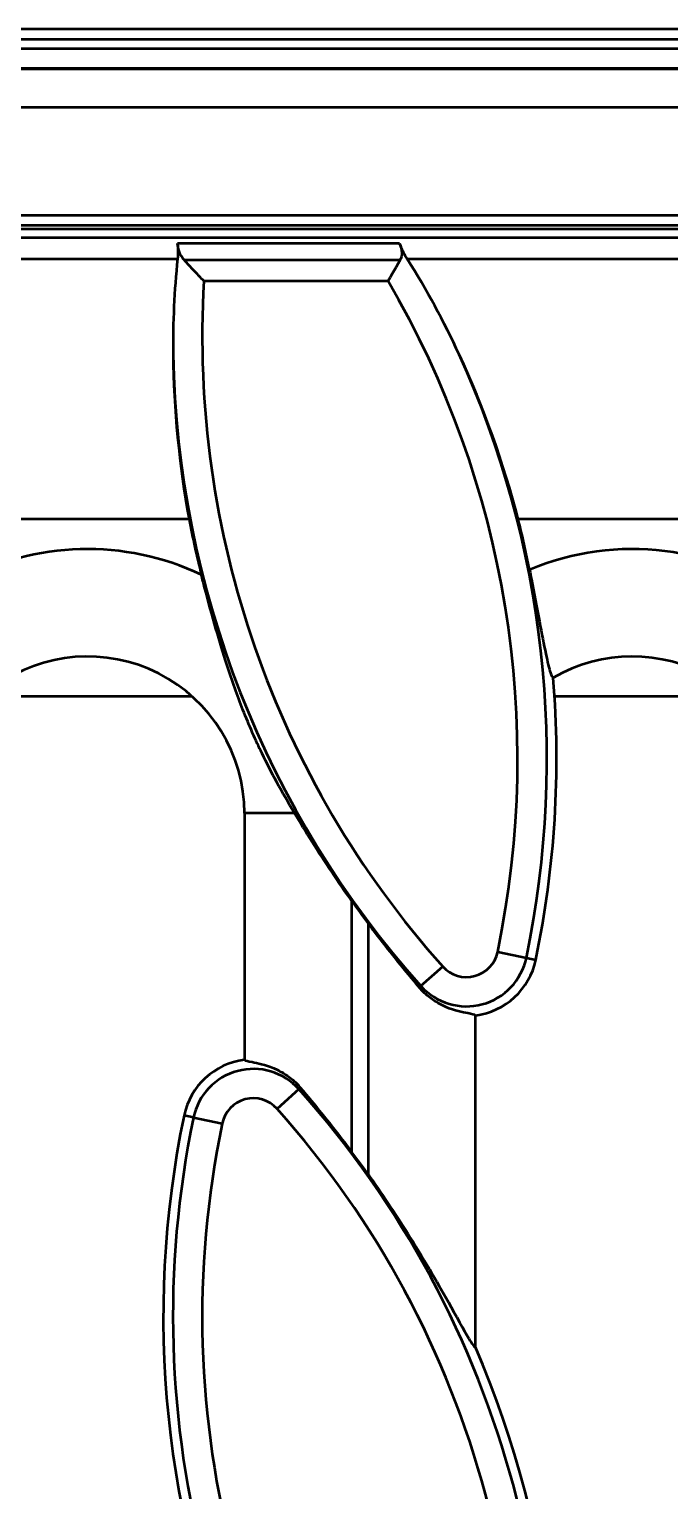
# Model space of a CAD drawing. Header units: millimetres. Extents: x 0 to 2219, y -32 to 1188.
# Drawn here: x 1230 to 1262.7, y 523.9 to 598.5 of the extents above; entities that cross this region are included whole.
import ezdxf

# ---------------------------------------------------------------- set-up
doc = ezdxf.new("R2010")
doc.units = ezdxf.units.MM
doc.header["$LTSCALE"] = 2
doc.layers.add('Sichtbar (ISO)', color=7, linetype='Continuous', lineweight=50)
doc.layers.add('Sichtbar schmal (ISO)', color=7, linetype='Continuous', lineweight=50)

msp = doc.modelspace()

# ---------------------------------------------------------------- linework, layer by layer
at = {"layer": 'Sichtbar (ISO)'}
for p, q in [((1597.6788, 598.4711), (1097.6788, 598.4711)), ((1597.6788, 596.4711), (1097.6788, 596.4711)), ((1597.6788, 594.4711), (1097.6788, 594.4711)), ((1205.5288, 588.4711), (1330.4158, 588.4711)), ((1324.2076, 588.2711), (1205.7534, 588.2711)), ((1238.1381, 573.4711), (1225.3856, 573.4711)), ((1267.3107, 573.4711), (1254.9211, 573.4711)), ((1240.9609, 558.4711), (1240.9609, 545.8949)), ((1252.7387, 531.2276), (1252.7387, 548.1584))]:
    msp.add_line(p, q, dxfattribs=at)
for centre, radius, start, end in [((1287.0323, 582.7935), 49.775, 190.794759, 194.139473), ((1206.6673, 561.2598), 49.775, 11.154837, 14.201362), ((1232.9609, 558.4711), 8, 0, 126.109162), ((1260.7387, 558.4711), 8, 0, 120.236291), ((1206.6673, 561.2598), 50.2124, 348.215004, 4.709885), ((1287.0323, 582.7935), 49.775, 215.357831, 216.964052), ((1252.285, 551.7422), 3.6124, 277.214909, 348.215004), ((1241.4146, 542.3111), 3.6124, 97.214909, 168.215004), ((1287.0323, 532.7935), 50.2124, 168.215004, 203.432382), ((1206.6673, 511.2598), 49.775, 35.357831, 36.964052), ((1206.6673, 511.2598), 50.2124, 348.215004, 23.432382)]:
    msp.add_arc(centre, radius, start, end, dxfattribs=at)
for centre, major_axis, ratio, start_param, end_param in [((1262.3619, 581.4884), (-1.7008, 32.327), 0.7729134, 1.366646, 1.518259), ((1222.0576, 569.464), (-19.5177, 31.9264), 0.8613635, 4.5787865, 4.7274567), ((1287.0323, 582.467), (0, -49.7159), 0.9999784, 4.7243321, 4.8943377), ((1206.6673, 560.9323), (0, 49.8573), 0.9999784, 4.9666113, 5.145853)]:
    msp.add_ellipse(centre, major_axis=major_axis, ratio=ratio, start_param=start_param, end_param=end_param, dxfattribs=at)
for points, knots in [([(1237.548, 587.5369), (1237.5487, 587.5203), (1237.5496, 587.5031), (1237.5548, 587.4105), (1237.5606, 587.3265), (1237.5682, 587.1275), (1237.5686, 587.0117), (1237.5607, 586.8809), (1237.5599, 586.8686), (1237.5586, 586.8509), (1237.5582, 586.8456), (1237.5575, 586.8362), (1237.5572, 586.8323), (1237.5566, 586.8247), (1237.5563, 586.8211), (1237.5555, 586.8125), (1237.5551, 586.8076), (1237.5535, 586.7906), (1237.5524, 586.7785), (1237.5507, 586.7627), (1237.5503, 586.7588), (1237.5499, 586.755)], [-0.460787722, -0.460787722, -0.460787722, -0.460787722, -0.453613238, -0.453613238, -0.423505911, -0.423505911, -0.387472572, -0.387472572, -0.383741174, -0.383741174, -0.382107423, -0.382107423, -0.380906612, -0.380906612, -0.379799553, -0.379799553, -0.378300933, -0.378300933, -0.37463402, -0.37463402, -0.373457297, -0.373457297, -0.373457297, -0.373457297]), ([(1237.8999, 586.6834), (1237.7864, 586.809), (1237.6935, 586.9618), (1237.5877, 587.2324), (1237.5574, 587.3875), (1237.548, 587.5369)], [0.93695004, 0.93695004, 0.93695004, 0.93695004, 0.9973934, 0.9973934, 1.05608608, 1.05608608, 1.05608608, 1.05608608]), ([(1249.2607, 586.755), (1249.2523, 586.7682), (1249.244, 586.7816), (1249.2316, 586.8018), (1249.2274, 586.8086), (1249.2204, 586.8202), (1249.2176, 586.8249), (1249.212, 586.8342), (1249.2092, 586.8388), (1249.2032, 586.849), (1249.1999, 586.8545), (1249.1886, 586.8737), (1249.1806, 586.8875), (1249.1097, 587.011), (1249.0536, 587.1214), (1248.9702, 587.3005), (1248.94, 587.3696), (1248.8957, 587.4703), (1248.8805, 587.5047), (1248.8657, 587.5369)], [-0.369997275, -0.369997275, -0.369997275, -0.369997275, -0.36525296, -0.36525296, -0.362832211, -0.362832211, -0.361171136, -0.361171136, -0.359550138, -0.359550138, -0.35760587, -0.35760587, -0.352805524, -0.352805524, -0.314503403, -0.314503403, -0.288599258, -0.288599258, -0.27396063, -0.27396063, -0.27396063, -0.27396063]), ([(1248.8657, 587.5369), (1248.9312, 587.3876), (1248.977, 587.2277), (1248.9866, 586.9552), (1248.9575, 586.8068), (1248.8901, 586.6834)], [0.02997029, 0.02997029, 0.02997029, 0.02997029, 0.0913638, 0.0913638, 0.14559588, 0.14559588, 0.14559588, 0.14559588]), ([(1238.8899, 585.6227), (1238.8882, 585.6245), (1238.8864, 585.6264), (1238.7418, 585.7798), (1238.5986, 585.9324), (1238.3279, 586.222), (1238.1987, 586.3608), (1238.0165, 586.5573), (1237.9564, 586.6223), (1237.8999, 586.6834)], [-0.00075249, -0.00075249, -0.00075249, -0.00075249, 0, 0, 0.06249259, 0.06249259, 0.1222276, 0.1222276, 0.15329503, 0.15329503, 0.15329503, 0.15329503]), ([(1248.8901, 586.6834), (1248.8316, 586.5799), (1248.7657, 586.4634), (1248.6326, 586.2291), (1248.5668, 586.1134), (1248.4305, 585.8745), (1248.3601, 585.7513), (1248.2884, 585.6264), (1248.2874, 585.6245), (1248.2864, 585.6227)], [0.37614005, 0.37614005, 0.37614005, 0.37614005, 0.42365803, 0.42365803, 0.46560045, 0.46560045, 0.50818732, 0.50818732, 0.50881868, 0.50881868, 0.50881868, 0.50881868]), ([(1243.5206, 558.4711), (1243.1958, 559.0153), (1242.8946, 559.5416), (1242.3435, 560.5518), (1242.0948, 561.0318), (1241.6905, 561.8655), (1241.5331, 562.2055), (1241.2028, 562.9588), (1241.041, 563.3513), (1240.602, 564.4766), (1240.3345, 565.2342), (1239.7064, 567.1712), (1239.3138, 568.5125), (1238.871, 570.2178), (1238.8166, 570.4306), (1238.7653, 570.6343)], [-8.1998669, -8.1998669, -8.1998669, -8.1998669, -7.9859112, -7.9859112, -7.7762905, -7.7762905, -7.6320169, -7.6320169, -7.471513, -7.471513, -7.182576, -7.182576, -6.7967357, -6.7967357, -6.739003, -6.739003, -6.739003, -6.739003]), ([(1255.5019, 570.8893), (1255.5336, 570.7287), (1255.5651, 570.5679), (1255.7412, 569.6636), (1255.8778, 568.9373), (1256.1219, 567.6426), (1256.2295, 567.0745), (1256.4167, 566.1868), (1256.4971, 565.8551), (1256.6215, 565.4935), (1256.6682, 565.4065), (1256.7102, 565.3827)], [-2.63744717, -2.63744717, -2.63744717, -2.63744717, -2.58820798, -2.58820798, -2.36030601, -2.36030601, -2.14359689, -2.14359689, -1.94586937, -1.94586937, -1.80677467, -1.80677467, -1.80677467, -1.80677467]), ([(1246.4381, 553.9897), (1245.7552, 554.9536), (1245.0586, 555.991), (1244.1014, 557.51), (1243.8044, 557.9965), (1243.5206, 558.4711)], [-1.17413138, -1.17413138, -1.17413138, -1.17413138, -0.82821986, -0.82821986, -0.66470099, -0.66470099, -0.66470099, -0.66470099]), ([(1249.8745, 549.5881), (1249.8301, 549.641), (1249.7855, 549.6941), (1249.0341, 550.5921), (1248.299, 551.5052), (1247.5156, 552.527), (1247.3889, 552.6939), (1247.2615, 552.8631)], [0.70958265, 0.70958265, 0.70958265, 0.70958265, 0.73010989, 0.73010989, 1.0546565, 1.0546565, 1.11670002, 1.11670002, 1.11670002, 1.11670002]), ([(1252.7387, 548.1584), (1252.6883, 548.197), (1252.5594, 548.2285), (1252.0837, 548.3211), (1251.6861, 548.3967), (1251.0783, 548.6557), (1250.8872, 548.7512), (1250.5034, 548.9945), (1250.3115, 549.1431), (1250.0523, 549.389), (1249.9618, 549.4851), (1249.8745, 549.5881)], [0.04336489, 0.04336489, 0.04336489, 0.04336489, 0.19996601, 0.19996601, 0.39993202, 0.39993202, 0.47560066, 0.47560066, 0.55126929, 0.55126929, 0.59299387, 0.59299387, 0.59299387, 0.59299387]), ([(1240.9609, 545.8949), (1241.0113, 545.8563), (1241.1402, 545.8248), (1241.6159, 545.7322), (1242.0135, 545.6566), (1242.6213, 545.3976), (1242.8125, 545.3021), (1243.1962, 545.0588), (1243.3881, 544.9102), (1243.6474, 544.6643), (1243.7379, 544.5682), (1243.8251, 544.4652)], [0.04336489, 0.04336489, 0.04336489, 0.04336489, 0.19996601, 0.19996601, 0.39993202, 0.39993202, 0.47560066, 0.47560066, 0.55126929, 0.55126929, 0.59299387, 0.59299387, 0.59299387, 0.59299387]), ([(1243.8251, 544.4652), (1243.8695, 544.4123), (1243.9141, 544.3592), (1244.6655, 543.4612), (1245.4006, 542.548), (1246.184, 541.5263), (1246.3107, 541.3594), (1246.4381, 541.1902)], [0.70958265, 0.70958265, 0.70958265, 0.70958265, 0.73010989, 0.73010989, 1.0546565, 1.0546565, 1.11670002, 1.11670002, 1.11670002, 1.11670002]), ([(1247.2615, 540.0636), (1247.9444, 539.0997), (1248.641, 538.0623), (1250.0645, 535.8035), (1250.7728, 534.5825), (1251.7338, 532.8648), (1252.1402, 532.1148), (1252.4842, 531.5391), (1252.5614, 531.4167), (1252.6765, 531.2625), (1252.7165, 531.2258), (1252.7387, 531.2276)], [-1.1741314, -1.1741314, -1.1741314, -1.1741314, -0.8282199, -0.8282199, -0.4165788, -0.4165788, -0.1554996, -0.1554996, -0.0777498, -0.0777498, -0.0059838, -0.0059838, -0.0059838, -0.0059838])]:
    msp.add_open_spline(points, degree=3, knots=knots, dxfattribs=at)
at = {"layer": 'Sichtbar schmal (ISO)'}
for p, q in [((1097.6788, 597.9711), (1597.6788, 597.9711)), ((1597.6788, 597.4711), (1097.6788, 597.4711)), ((1097.6788, 596.4454), (1597.6788, 596.4454)), ((1597.6788, 588.9711), (1097.6788, 588.9711)), ((1323.8661, 587.826), (1171.0973, 587.826)), ((1248.8657, 587.5369), (1237.548, 587.5369)), ((1217.62, 586.755), (1237.5499, 586.755)), ((1248.8901, 586.6834), (1237.8999, 586.6834)), ((1249.2607, 586.755), (1265.195, 586.755)), ((1248.2864, 585.6227), (1238.8899, 585.6227)), ((1238.2949, 564.4334), (1228.3374, 564.4334)), ((1266.0727, 564.4334), (1256.7793, 564.4334)), ((1243.5206, 558.4711), (1240.9609, 558.4711)), ((1246.4381, 541.1902), (1246.4381, 553.9897)), ((1247.2615, 552.8631), (1247.2615, 540.0636)), ((1253.8762, 551.4102), (1255.339, 551.105)), ((1255.339, 551.105), (1255.8213, 551.0044)), ((1249.9587, 549.6634), (1251.0729, 550.6591)), ((1249.9587, 549.6634), (1249.8745, 549.5881)), ((1243.7409, 544.3899), (1242.6267, 543.3942)), ((1243.7409, 544.3899), (1243.8251, 544.4652)), ((1238.3606, 542.9483), (1237.8783, 543.0489)), ((1238.3606, 542.9483), (1239.8234, 542.6431))]:
    msp.add_line(p, q, dxfattribs=at)
for centre, radius, start, end in [((1287.0323, 582.7935), 48.2255, 176.636749, 221.784996), ((1206.6673, 561.2598), 48.2255, 348.215004, 30.343835), ((1287.0323, 582.7935), 49.7198, 181.060549, 221.784996), ((1206.6673, 561.2598), 49.7198, 348.215004, 24.49369), ((1232.9609, 558.4711), 13.4772, 64.489091, 118.742195), ((1260.7387, 558.4711), 13.4772, 52.983411, 112.865234), ((1252.285, 551.7422), 3.1198, 221.784996, 348.215004), ((1252.285, 551.7422), 1.6255, 221.784996, 348.215004), ((1241.4146, 542.3111), 3.1198, 41.784996, 168.215004), ((1206.6673, 511.2598), 49.7198, 348.215004, 41.784996), ((1241.4146, 542.3111), 1.6255, 41.784996, 168.215004), ((1287.0323, 532.7935), 49.7198, 168.215004, 221.784996), ((1206.6673, 511.2598), 48.2255, 348.215004, 41.784996), ((1287.0323, 532.7935), 48.2255, 168.215004, 221.784996)]:
    msp.add_arc(centre, radius, start, end, dxfattribs=at)

doc.saveas('drawing.dxf')
